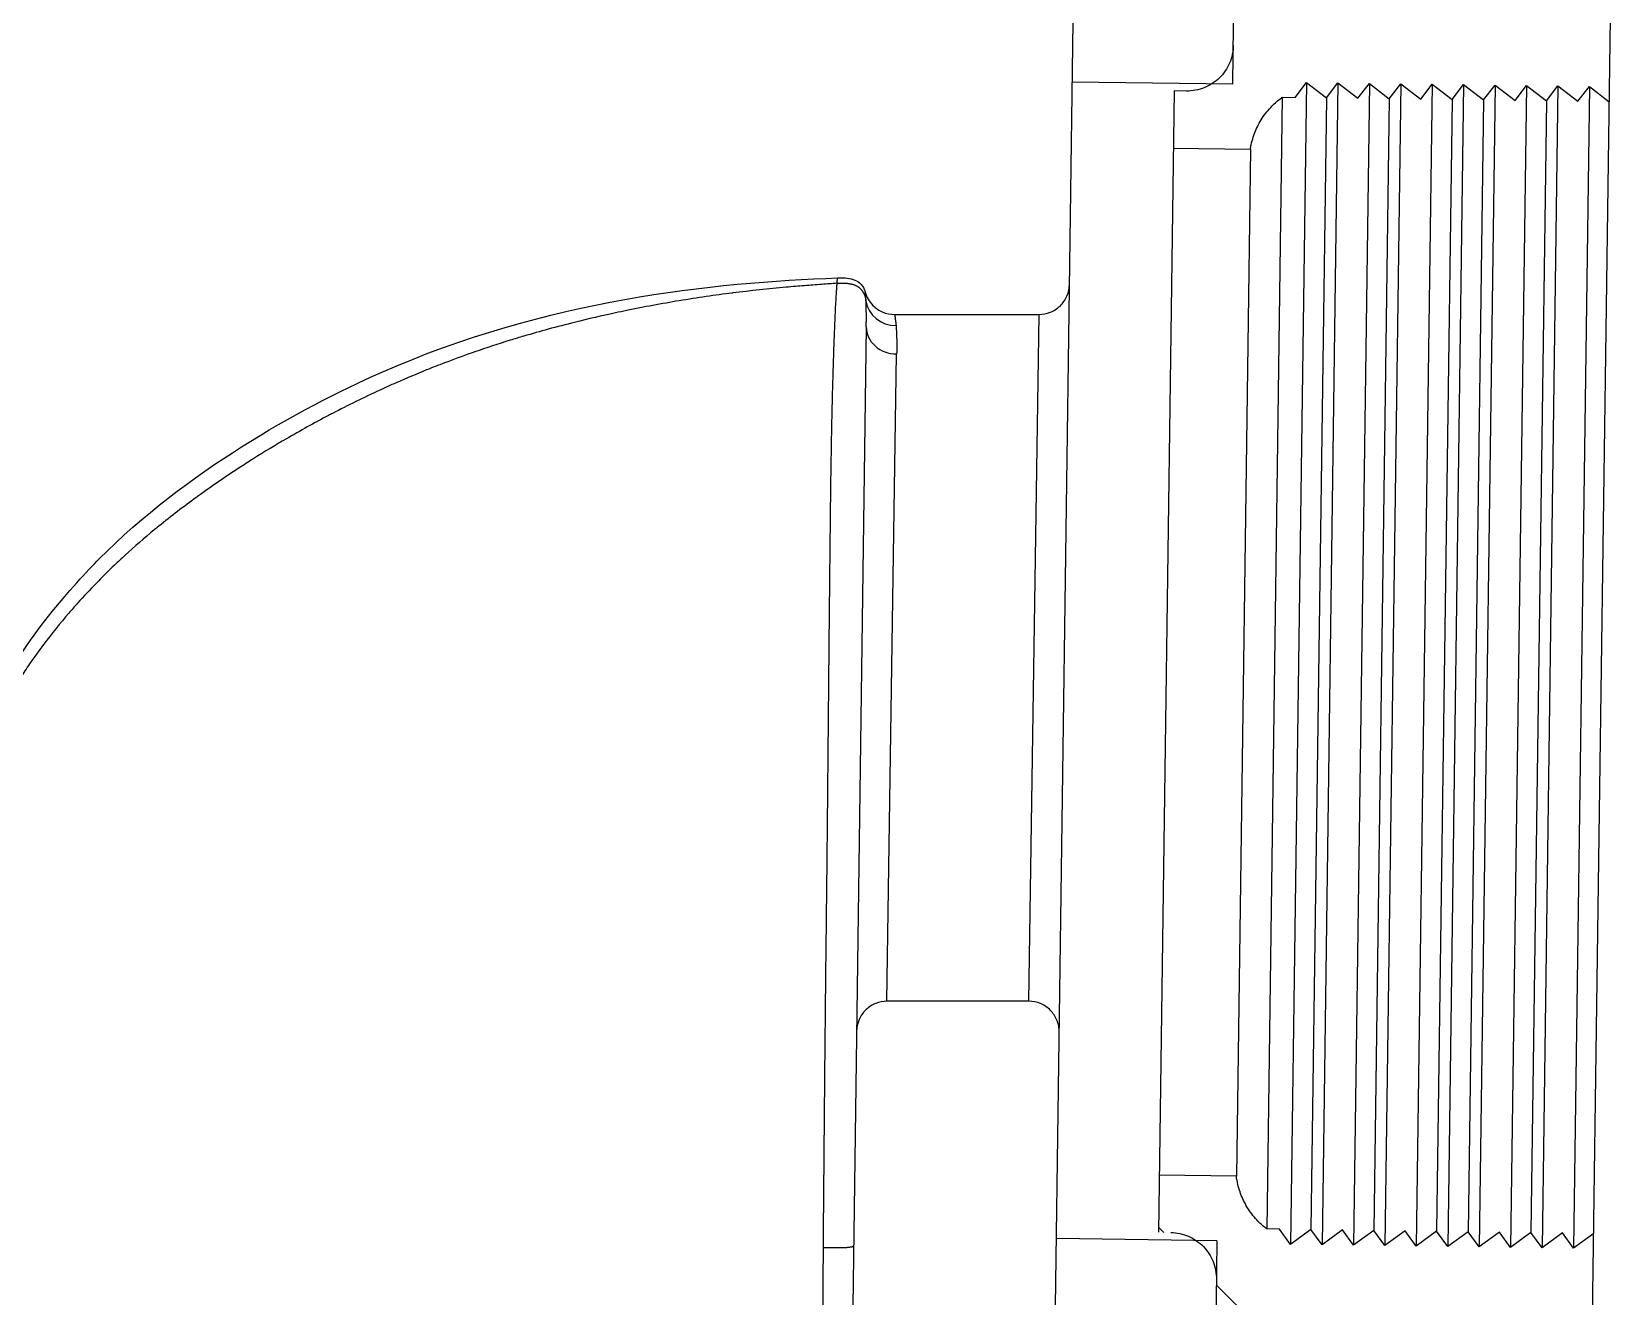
# Model space of a CAD drawing. Header units: inches. Extents: x 0.1 to 2.19, y 0.14 to 1.19.
# Drawn here: x 1.502 to 1.5799, y 0.5533 to 0.6157 of the extents above; entities that cross this region are included whole.
import ezdxf

# ---------------------------------------------------------------- set-up
doc = ezdxf.new("R2010")
doc.units = ezdxf.units.IN
doc.header["$MEASUREMENT"] = 0

# ---------------------------------------------------------------- blocks, each defined once
blk = doc.blocks.new('bn30-3')
h = blk.add_hatch()
h.set_pattern_fill('ANSI31', color=256, scale=0.254, angle=90.00021, style=0)
h.set_pattern_definition([(135.0002, (-1.05999, 2.2763), (-0.02245056, -0.02245072), [])])
edge = h.paths.add_edge_path()
edge.add_line((1.362807, 2.589039), (1.36379, 2.58828))
edge.add_line((1.36379, 2.58828), (1.364358, 2.589018))
edge.add_line((1.364358, 2.589018), (1.365341, 2.588259))
edge.add_line((1.365341, 2.588259), (1.365909, 2.588997))
edge.add_line((1.365909, 2.588997), (1.366892, 2.588238))
edge.add_line((1.366892, 2.588238), (1.36746, 2.588975))
edge.add_line((1.36746, 2.588975), (1.368443, 2.588217))
edge.add_line((1.368443, 2.588217), (1.369011, 2.588954))
edge.add_line((1.369011, 2.588954), (1.369994, 2.588195))
edge.add_line((1.369994, 2.588195), (1.370562, 2.588933))
edge.add_line((1.370562, 2.588933), (1.371545, 2.588174))
edge.add_line((1.371545, 2.588174), (1.372113, 2.588912))
edge.add_line((1.372113, 2.588912), (1.373096, 2.588153))
edge.add_line((1.373096, 2.588153), (1.373664, 2.58889))
edge.add_line((1.373664, 2.58889), (1.374647, 2.588132))
edge.add_line((1.374647, 2.588132), (1.374704, 2.592276))
edge.add_line((1.374704, 2.592276), (1.360721, 2.592468))
edge.add_spline(control_points=[(1.360721, 2.592468), (1.36065, 2.592469), (1.360568, 2.592486), (1.360439, 2.592542), (1.360369, 2.59259), (1.360271, 2.592691), (1.360225, 2.592762), (1.360173, 2.592892), (1.360158, 2.592975), (1.360159, 2.593046)], knot_values=[0.168889, 0.168889, 0.168889, 0.168889, 0.189989, 0.189989, 0.211099, 0.211099, 0.232211, 0.232211, 0.253334, 0.253334, 0.253334, 0.253334], degree=3, periodic=0)
edge.add_line((1.360159, 2.593046), (1.360226, 2.597978))
edge.add_line((1.360226, 2.597978), (1.358473, 2.599782))
edge.add_line((1.358473, 2.599782), (1.356213, 2.599813))
edge.add_line((1.356213, 2.599813), (1.356173, 2.596954))
edge.add_line((1.356173, 2.596954), (1.35609, 2.590907))
edge.add_spline(control_points=[(1.35609, 2.590907), (1.356087, 2.590626), (1.356016, 2.590296), (1.355794, 2.589779), (1.355603, 2.589501), (1.3553, 2.589205), (1.355177, 2.58911), (1.355047, 2.589026)], knot_values=[0.337354, 0.337354, 0.337354, 0.337354, 0.421772, 0.421772, 0.506149, 0.506149, 0.548718, 0.548718, 0.548718, 0.548718], degree=3, periodic=0)
edge.add_spline(control_points=[(1.355047, 2.589026), (1.35492, 2.588943), (1.354785, 2.588872), (1.354395, 2.588717), (1.354063, 2.588655), (1.353783, 2.588659)], knot_values=[0.548718, 0.548718, 0.548718, 0.548718, 0.590467, 0.590467, 0.674732, 0.674732, 0.674732, 0.674732], degree=3, periodic=0)
edge.add_line((1.353783, 2.588659), (1.353164, 2.588668))
edge.add_line((1.353164, 2.588668), (1.353125, 2.585845))
edge.add_line((1.353125, 2.585845), (1.356935, 2.585792))
edge.add_spline(control_points=[(1.356935, 2.585792), (1.356946, 2.585864), (1.356959, 2.585936), (1.357029, 2.586263), (1.35711, 2.586513), (1.357299, 2.586952), (1.357424, 2.587183), (1.35772, 2.587613), (1.357891, 2.587812), (1.358194, 2.588108), (1.358346, 2.588236), (1.358509, 2.588353)], knot_values=[1.774094, 1.774094, 1.774094, 1.774094, 1.794192, 1.794192, 1.866039, 1.866039, 1.937818, 1.937818, 2.009597, 2.009597, 2.064968, 2.064968, 2.064968, 2.064968], degree=3, periodic=0)
edge.add_line((1.358509, 2.588353), (1.359137, 2.588344))
edge.add_line((1.359137, 2.588344), (1.359705, 2.589082))
edge.add_line((1.359705, 2.589082), (1.360688, 2.588323))
edge.add_line((1.360688, 2.588323), (1.361256, 2.589061))
edge.add_line((1.361256, 2.589061), (1.362239, 2.588302))
edge.add_line((1.362239, 2.588302), (1.362807, 2.589039))
edge = h.paths.add_edge_path()
edge.add_line((1.363025, 2.532451), (1.362021, 2.531719))
edge.add_line((1.362021, 2.531719), (1.361474, 2.532472))
edge.add_line((1.361474, 2.532472), (1.36047, 2.53174))
edge.add_line((1.36047, 2.53174), (1.359922, 2.532493))
edge.add_line((1.359922, 2.532493), (1.358919, 2.531761))
edge.add_line((1.358919, 2.531761), (1.358371, 2.532514))
edge.add_line((1.358371, 2.532514), (1.357743, 2.532523))
edge.add_spline(control_points=[(1.357743, 2.532523), (1.357584, 2.532644), (1.357436, 2.532776), (1.35714, 2.53308), (1.356975, 2.533284), (1.356692, 2.533722), (1.356573, 2.533956), (1.356396, 2.534401), (1.356321, 2.534653), (1.356261, 2.534981), (1.356249, 2.535053), (1.35624, 2.535125)], knot_values=[0.23141, 0.23141, 0.23141, 0.23141, 0.286782, 0.286782, 0.358561, 0.358561, 0.43034, 0.43034, 0.502186, 0.502186, 0.522284, 0.522284, 0.522284, 0.522284], degree=3, periodic=0)
edge.add_line((1.35624, 2.535125), (1.352431, 2.535178))
edge.add_line((1.352431, 2.535178), (1.352392, 2.532355))
edge.add_line((1.352392, 2.532355), (1.353011, 2.532346))
edge.add_spline(control_points=[(1.353011, 2.532346), (1.353292, 2.532342), (1.353621, 2.532272), (1.354007, 2.532106), (1.35414, 2.532031), (1.354265, 2.531945)], knot_values=[0.674732, 0.674732, 0.674732, 0.674732, 0.758996, 0.758996, 0.800745, 0.800745, 0.800745, 0.800745], degree=3, periodic=0)
edge.add_spline(control_points=[(1.354265, 2.531945), (1.354392, 2.531858), (1.354512, 2.531759), (1.354807, 2.531455), (1.354991, 2.531172), (1.355199, 2.530649), (1.35526, 2.530317), (1.355256, 2.530036)], knot_values=[0.800745, 0.800745, 0.800745, 0.800745, 0.843314, 0.843314, 0.927691, 0.927691, 1.012109, 1.012109, 1.012109, 1.012109], degree=3, periodic=0)
edge.add_line((1.355256, 2.530036), (1.355173, 2.523989))
edge.add_line((1.355173, 2.523989), (1.355134, 2.52113))
edge.add_line((1.355134, 2.52113), (1.357394, 2.521099))
edge.add_line((1.357394, 2.521099), (1.359197, 2.522854))
edge.add_line((1.359197, 2.522854), (1.359264, 2.527786))
edge.add_spline(control_points=[(1.359264, 2.527786), (1.359265, 2.527857), (1.359283, 2.527939), (1.359338, 2.528069), (1.359386, 2.528138), (1.359487, 2.528237), (1.359558, 2.528283), (1.359689, 2.528335), (1.359772, 2.52835), (1.359842, 2.528349)], knot_values=[0.084444, 0.084444, 0.084444, 0.084444, 0.105566, 0.105566, 0.126678, 0.126678, 0.147789, 0.147789, 0.168889, 0.168889, 0.168889, 0.168889], degree=3, periodic=0)
edge.add_line((1.359842, 2.528349), (1.373825, 2.528157))
edge.add_line((1.373825, 2.528157), (1.373882, 2.532302))
edge.add_line((1.373882, 2.532302), (1.372878, 2.53157))
edge.add_line((1.372878, 2.53157), (1.372331, 2.532323))
edge.add_line((1.372331, 2.532323), (1.371327, 2.531591))
edge.add_line((1.371327, 2.531591), (1.37078, 2.532344))
edge.add_line((1.37078, 2.532344), (1.369776, 2.531613))
edge.add_line((1.369776, 2.531613), (1.369229, 2.532365))
edge.add_line((1.369229, 2.532365), (1.368225, 2.531634))
edge.add_line((1.368225, 2.531634), (1.367678, 2.532387))
edge.add_line((1.367678, 2.532387), (1.366674, 2.531655))
edge.add_line((1.366674, 2.531655), (1.366127, 2.532408))
edge.add_line((1.366127, 2.532408), (1.365123, 2.531676))
edge.add_line((1.365123, 2.531676), (1.364576, 2.532429))
edge.add_line((1.364576, 2.532429), (1.363572, 2.531698))
edge.add_line((1.363572, 2.531698), (1.363025, 2.532451))
h = blk.add_hatch()
h.set_pattern_fill('ANSI31', color=256, scale=0.254, angle=-14.99998, style=0)
h.set_pattern_definition([(30, (-1.05999, 2.2763), (-0.015875, 0.0274963), [])])
h.paths.add_polyline_path([(1.348249, 2.597062), (1.34814, 2.589118), (1.355049, 2.589023), (1.356064, 2.589009), (1.35609, 2.590907), (1.356173, 2.596954)])
h.paths.add_polyline_path([(1.347358, 2.532042), (1.347249, 2.524098), (1.355173, 2.523989), (1.355256, 2.530036), (1.355282, 2.531934), (1.354266, 2.531947)])
for p, q in [((1.346712, 2.484914), (1.34866, 2.626997)), ((1.356064, 2.589009), (1.356213, 2.599813)), ((1.373825, 2.528157), (1.374704, 2.592276)), ((1.34814, 2.589118), (1.356064, 2.589009)), ((1.359705, 2.589082), (1.358919, 2.531761)), ((1.359137, 2.588344), (1.359705, 2.589082)), ((1.359705, 2.589082), (1.360688, 2.588323)), ((1.361256, 2.589061), (1.36047, 2.53174)), ((1.360688, 2.588323), (1.361256, 2.589061)), ((1.361256, 2.589061), (1.362239, 2.588302)), ((1.362807, 2.589039), (1.362021, 2.531719)), ((1.362239, 2.588302), (1.362807, 2.589039)), ((1.362807, 2.589039), (1.36379, 2.58828)), ((1.364358, 2.589018), (1.363572, 2.531698)), ((1.36379, 2.58828), (1.364358, 2.589018)), ((1.364358, 2.589018), (1.365341, 2.588259)), ((1.365909, 2.588997), (1.365123, 2.531676)), ((1.365341, 2.588259), (1.365909, 2.588997)), ((1.365909, 2.588997), (1.366892, 2.588238)), ((1.36746, 2.588975), (1.366674, 2.531655)), ((1.366892, 2.588238), (1.36746, 2.588975)), ((1.36746, 2.588975), (1.368443, 2.588217)), ((1.369011, 2.588954), (1.368225, 2.531634)), ((1.368443, 2.588217), (1.369011, 2.588954)), ((1.369011, 2.588954), (1.369994, 2.588195)), ((1.370562, 2.588933), (1.369776, 2.531613)), ((1.369994, 2.588195), (1.370562, 2.588933)), ((1.370562, 2.588933), (1.371545, 2.588174)), ((1.372113, 2.588912), (1.371327, 2.531591)), ((1.371545, 2.588174), (1.372113, 2.588912)), ((1.372113, 2.588912), (1.373096, 2.588153)), ((1.373664, 2.58889), (1.372878, 2.53157)), ((1.373096, 2.588153), (1.373664, 2.58889)), ((1.373664, 2.58889), (1.374647, 2.588132)), ((1.353164, 2.588668), (1.352392, 2.532355)), ((1.353783, 2.588659), (1.353164, 2.588668)), ((1.358509, 2.588353), (1.357743, 2.532523)), ((1.358509, 2.588353), (1.359137, 2.588344)), ((1.360688, 2.588323), (1.359922, 2.532493)), ((1.36379, 2.58828), (1.363025, 2.532451)), ((1.366892, 2.588238), (1.366127, 2.532408)), ((1.368443, 2.588217), (1.367678, 2.532387)), ((1.371545, 2.588174), (1.37078, 2.532344)), ((1.353125, 2.585845), (1.356935, 2.585792)), ((1.356935, 2.585792), (1.35624, 2.535125)), ((1.339368, 2.577639), (1.346503, 2.577639)), ((1.345998, 2.543754), (1.346503, 2.577639)), ((1.337974, 2.577022), (1.336879, 2.497199)), ((1.338997, 2.543754), (1.339474, 2.575686)), ((1.345998, 2.543754), (1.338997, 2.543754)), ((1.35624, 2.535125), (1.352431, 2.535178)), ((1.355282, 2.531934), (1.347358, 2.532042)), ((1.355282, 2.531934), (1.355134, 2.52113)), ((1.358371, 2.532514), (1.357743, 2.532523)), ((1.358919, 2.531761), (1.358371, 2.532514)), ((1.359922, 2.532493), (1.358919, 2.531761)), ((1.36047, 2.53174), (1.359922, 2.532493)), ((1.361474, 2.532472), (1.36047, 2.53174)), ((1.362021, 2.531719), (1.361474, 2.532472)), ((1.363025, 2.532451), (1.362021, 2.531719)), ((1.363572, 2.531698), (1.363025, 2.532451)), ((1.364576, 2.532429), (1.363572, 2.531698)), ((1.365123, 2.531676), (1.364576, 2.532429)), ((1.366127, 2.532408), (1.365123, 2.531676)), ((1.366674, 2.531655), (1.366127, 2.532408)), ((1.367678, 2.532387), (1.366674, 2.531655)), ((1.368225, 2.531634), (1.367678, 2.532387)), ((1.369229, 2.532365), (1.368225, 2.531634)), ((1.369776, 2.531613), (1.369229, 2.532365)), ((1.37078, 2.532344), (1.369776, 2.531613)), ((1.371327, 2.531591), (1.37078, 2.532344)), ((1.372331, 2.532323), (1.371327, 2.531591)), ((1.372878, 2.53157), (1.372331, 2.532323)), ((1.373882, 2.532302), (1.372878, 2.53157))]:
    blk.add_line(p, q)
for centre, major_axis, ratio, start_param, end_param in [((1.339443, 2.578532), (-0.001496, -0.000112), 0.963883, 0.080365, 1.49848), ((1.339474, 2.577009), (-0.0015, 0.000021), 0.881738, 0.000415, 1.582882)]:
    blk.add_ellipse(centre, major_axis=major_axis, ratio=ratio, start_param=start_param, end_param=end_param)
for points, degree, knots in [([(1.33476, 2.676659), (1.332187, 2.666051), (1.328348, 2.654514), (1.317683, 2.63238), (1.311255, 2.620951), (1.292796, 2.597083), (1.283336, 2.588766), (1.26794, 2.577552), (1.258572, 2.57288), (1.246278, 2.570004), (1.245653, 2.569865), (1.24503, 2.569733)], 3, [-9.715159, -9.715159, -9.715159, -9.715159, -7.62441, -7.62441, -6.082251, -6.082251, -4.357975, -4.357975, -2.245845, -2.245845, -2.13291, -2.13291, -2.13291, -2.13291]), ([(1.35609, 2.590907), (1.356087, 2.590626), (1.356016, 2.590296), (1.355794, 2.589779), (1.355603, 2.589501), (1.3552, 2.589108), (1.354917, 2.588925), (1.354395, 2.588717), (1.354063, 2.588655), (1.353783, 2.588659)], 3, [0.3373544, 0.3373544, 0.3373544, 0.3373544, 0.4217721, 0.4217721, 0.5061489, 0.5061489, 0.5904668, 0.5904668, 0.6747316, 0.6747316, 0.6747316, 0.6747316]), ([(1.356935, 2.585792), (1.356946, 2.585864), (1.356959, 2.585936), (1.357029, 2.586263), (1.35711, 2.586513), (1.357299, 2.586952), (1.357424, 2.587183), (1.35772, 2.587613), (1.357891, 2.587812), (1.358194, 2.588108), (1.358346, 2.588236), (1.358509, 2.588353)], 3, [1.7740945, 1.7740945, 1.7740945, 1.7740945, 1.7941922, 1.7941922, 1.8660386, 1.8660386, 1.9378176, 1.9378176, 2.0095965, 2.0095965, 2.0649682, 2.0649682, 2.0649682, 2.0649682]), ([(1.292693, 2.544368), (1.292888, 2.546604), (1.293169, 2.550524), (1.293695, 2.555061), (1.293991, 2.55663), (1.296356, 2.561539), (1.298915, 2.56438), (1.304392, 2.569866), (1.309935, 2.572971), (1.322225, 2.578381), (1.330414, 2.579218), (1.336558, 2.579439)], 3, [-3.401034, -3.401034, -3.401034, -3.401034, -3.217792, -3.217792, -3.028209, -3.028209, -2.76821, -2.76821, -1.844366, -1.844366, -0.000246, -0.000246, -0.000246, -0.000246]), ([(1.336535, 2.579173), (1.336543, 2.579275), (1.336549, 2.579344), (1.336553, 2.579386), (1.336553, 2.579391), (1.336554, 2.579396), (1.336554, 2.579401), (1.336556, 2.579418), (1.336557, 2.579431), (1.336558, 2.579439)], 3, [0, 0, 0, 0, 0.2218612, 0.2218612, 0.2218612, 0.25, 0.25, 0.25, 0.3577792, 0.3577792, 0.3577792, 0.3577792]), ([(1.336558, 2.57944), (1.336773, 2.579448), (1.337064, 2.579458), (1.337437, 2.57933), (1.337535, 2.579281), (1.337693, 2.579155), (1.337767, 2.579075), (1.337872, 2.578884), (1.337902, 2.578804), (1.337924, 2.578729)], 3, [-0.177712, -0.177712, -0.177712, -0.177712, -0.0943416, -0.0943416, -0.0626083, -0.0626083, -0.0353777, -0.0353777, -0.0169217, -0.0169217, -0.0169217, -0.0169217]), ([(1.336535, 2.579173), (1.336278, 2.579156), (1.33602, 2.579139), (1.335762, 2.57912), (1.335483, 2.5791), (1.335204, 2.579079), (1.334925, 2.579057), (1.334627, 2.579033), (1.334329, 2.579007), (1.334032, 2.57898), (1.334026, 2.57898), (1.33402, 2.578979), (1.334014, 2.578979), (1.333136, 2.578899), (1.332258, 2.578806), (1.331383, 2.578696), (1.331374, 2.578695), (1.331365, 2.578694), (1.331356, 2.578693), (1.330929, 2.578639), (1.330503, 2.578581), (1.330077, 2.578519), (1.329631, 2.578455), (1.329186, 2.578386), (1.328742, 2.578312), (1.327874, 2.578169), (1.327008, 2.578008), (1.326146, 2.57783), (1.325962, 2.577792), (1.325777, 2.577753), (1.325593, 2.577714), (1.32492, 2.577569), (1.324249, 2.577414), (1.32358, 2.577248), (1.323146, 2.57714), (1.322713, 2.577027), (1.322281, 2.57691), (1.321879, 2.5768), (1.321477, 2.576686), (1.321077, 2.576568), (1.32085, 2.576501), (1.320624, 2.576433), (1.320398, 2.576363), (1.319811, 2.576182), (1.319227, 2.57599), (1.318647, 2.575789), (1.318591, 2.575769), (1.318535, 2.57575), (1.318479, 2.57573), (1.318034, 2.575574), (1.317591, 2.575411), (1.317151, 2.575243), (1.316855, 2.57513), (1.316561, 2.575015), (1.316268, 2.574897), (1.315767, 2.574695), (1.31527, 2.574485), (1.314775, 2.574268), (1.314494, 2.574144), (1.314214, 2.574018), (1.313936, 2.57389), (1.313159, 2.573531), (1.312392, 2.573154), (1.311633, 2.572758), (1.311565, 2.572723), (1.311497, 2.572687), (1.311429, 2.572652), (1.310728, 2.572283), (1.310035, 2.571898), (1.30935, 2.5715), (1.308811, 2.571186), (1.308277, 2.570863), (1.307749, 2.570532), (1.307534, 2.570396), (1.30732, 2.570259), (1.307106, 2.570121), (1.306429, 2.569681), (1.305762, 2.569226), (1.305106, 2.568755), (1.305046, 2.568711), (1.304985, 2.568668), (1.304925, 2.568624), (1.304288, 2.568161), (1.303663, 2.567684), (1.303052, 2.567188), (1.302979, 2.567128), (1.302906, 2.567069), (1.302834, 2.567009), (1.302341, 2.566604), (1.301859, 2.566186), (1.301388, 2.565756), (1.301213, 2.565597), (1.301041, 2.565436), (1.30087, 2.565273), (1.30056, 2.564979), (1.300256, 2.564678), (1.299959, 2.564372), (1.299649, 2.564052), (1.299346, 2.563727), (1.299049, 2.563396), (1.298903, 2.563232), (1.298758, 2.563067), (1.298615, 2.562901), (1.298187, 2.562402), (1.297773, 2.561891), (1.297377, 2.561366), (1.297373, 2.561361), (1.297369, 2.561356), (1.297365, 2.561351), (1.297129, 2.561038), (1.296898, 2.56072), (1.296676, 2.560396), (1.296522, 2.560173), (1.296372, 2.559948), (1.296225, 2.559719), (1.296149, 2.5596), (1.296074, 2.559481), (1.296, 2.55936), (1.29571, 2.558888), (1.295439, 2.558406), (1.295192, 2.557911), (1.295124, 2.557774), (1.295058, 2.557636), (1.294994, 2.557498), (1.294793, 2.557063), (1.29461, 2.556617), (1.294448, 2.556165), (1.294399, 2.556027), (1.294351, 2.555887), (1.294305, 2.555747), (1.294248, 2.555571), (1.294194, 2.555396), (1.294144, 2.555218), (1.294136, 2.555192), (1.294129, 2.555166), (1.294122, 2.55514), (1.294076, 2.554975), (1.294033, 2.554809), (1.293993, 2.554642), (1.293962, 2.554512), (1.293933, 2.554382), (1.293906, 2.554251), (1.293892, 2.554186), (1.293879, 2.554121), (1.293866, 2.554055), (1.293816, 2.553803), (1.293772, 2.55355), (1.293732, 2.553297), (1.293679, 2.552961), (1.293633, 2.552623), (1.293591, 2.552285), (1.293578, 2.552183), (1.293566, 2.55208), (1.293554, 2.551977), (1.293496, 2.551484), (1.293446, 2.55099), (1.2934, 2.550496), (1.293368, 2.55015), (1.293337, 2.549804), (1.293308, 2.549457), (1.293275, 2.549079), (1.293244, 2.5487), (1.293214, 2.548321), (1.293173, 2.547816), (1.293133, 2.547311), (1.293094, 2.546806), (1.293081, 2.546636), (1.293068, 2.546466), (1.293054, 2.546296), (1.293004, 2.545648), (1.292954, 2.544999), (1.292902, 2.544351)], 3, [0.0259536, 0.0259536, 0.0259536, 0.0259536, 0.0380806, 0.0380806, 0.0380806, 0.0512277, 0.0512277, 0.0512277, 0.0652526, 0.0652526, 0.0652526, 0.0655268, 0.0655268, 0.0655268, 0.106952, 0.106952, 0.106952, 0.1073668, 0.1073668, 0.1073668, 0.127575, 0.127575, 0.127575, 0.1487317, 0.1487317, 0.1487317, 0.1900306, 0.1900306, 0.1900306, 0.1988671, 0.1988671, 0.1988671, 0.2311956, 0.2311956, 0.2311956, 0.2522084, 0.2522084, 0.2522084, 0.2717922, 0.2717922, 0.2717922, 0.2828965, 0.2828965, 0.2828965, 0.3117366, 0.3117366, 0.3117366, 0.3145297, 0.3145297, 0.3145297, 0.3366441, 0.3366441, 0.3366441, 0.3514891, 0.3514891, 0.3514891, 0.3768411, 0.3768411, 0.3768411, 0.3912503, 0.3912503, 0.3912503, 0.4313992, 0.4313992, 0.4313992, 0.4349959, 0.4349959, 0.4349959, 0.472191, 0.472191, 0.472191, 0.5014625, 0.5014625, 0.5014625, 0.5134026, 0.5134026, 0.5134026, 0.5513053, 0.5513053, 0.5513053, 0.5548053, 0.5548053, 0.5548053, 0.5917456, 0.5917456, 0.5917456, 0.5961577, 0.5961577, 0.5961577, 0.6260992, 0.6260992, 0.6260992, 0.63718, 0.63718, 0.63718, 0.6572424, 0.6572424, 0.6572424, 0.6781324, 0.6781324, 0.6781324, 0.6884132, 0.6884132, 0.6884132, 0.7192824, 0.7192824, 0.7192824, 0.7195715, 0.7195715, 0.7195715, 0.7380084, 0.7380084, 0.7380084, 0.7507355, 0.7507355, 0.7507355, 0.7573638, 0.7573638, 0.7573638, 0.7833304, 0.7833304, 0.7833304, 0.790509, 0.790509, 0.790509, 0.8130277, 0.8130277, 0.8130277, 0.8199354, 0.8199354, 0.8199354, 0.8286019, 0.8286019, 0.8286019, 0.8298668, 0.8298668, 0.8298668, 0.8379158, 0.8379158, 0.8379158, 0.8441876, 0.8441876, 0.8441876, 0.8473189, 0.8473189, 0.8473189, 0.8593679, 0.8593679, 0.8593679, 0.8753504, 0.8753504, 0.8753504, 0.8802128, 0.8802128, 0.8802128, 0.9035105, 0.9035105, 0.9035105, 0.9198284, 0.9198284, 0.9198284, 0.9376731, 0.9376731, 0.9376731, 0.9614714, 0.9614714, 0.9614714, 0.9694717, 0.9694717, 0.9694717, 1, 1, 1, 1]), ([(1.335856, 2.531612), (1.335857, 2.53163), (1.335857, 2.531649), (1.335857, 2.531667), (1.335857, 2.531692), (1.335857, 2.531716), (1.335858, 2.531741), (1.335858, 2.531784), (1.335858, 2.531827), (1.335859, 2.53187), (1.335859, 2.531931), (1.33586, 2.531993), (1.33586, 2.532054), (1.335861, 2.532128), (1.335862, 2.532202), (1.335862, 2.532276), (1.335863, 2.532374), (1.335864, 2.532472), (1.335865, 2.53257), (1.335866, 2.532693), (1.335867, 2.532816), (1.335868, 2.532939), (1.33587, 2.533135), (1.335872, 2.533332), (1.335874, 2.533528), (1.335875, 2.533682), (1.335876, 2.533835), (1.335878, 2.533989), (1.335878, 2.534081), (1.335879, 2.534173), (1.33588, 2.534264), (1.335883, 2.534559), (1.335885, 2.534853), (1.335887, 2.535148), (1.33589, 2.535443), (1.335892, 2.535737), (1.335895, 2.536032), (1.335896, 2.53612), (1.335896, 2.536209), (1.335897, 2.536297), (1.3359, 2.536601), (1.335902, 2.536906), (1.335905, 2.53721), (1.335909, 2.537678), (1.335913, 2.538147), (1.335917, 2.538616), (1.335917, 2.538638), (1.335918, 2.538661), (1.335918, 2.538684), (1.335923, 2.539274), (1.335928, 2.539864), (1.335933, 2.540455), (1.335935, 2.540601), (1.335936, 2.540747), (1.335937, 2.540893), (1.335943, 2.541535), (1.335949, 2.542176), (1.335956, 2.542818), (1.335957, 2.542925), (1.335958, 2.543031), (1.335959, 2.543138), (1.335967, 2.543884), (1.335974, 2.544629), (1.335983, 2.545375), (1.335984, 2.545507), (1.335985, 2.54564), (1.335987, 2.545773), (1.335994, 2.546388), (1.336001, 2.547003), (1.336008, 2.547618), (1.336015, 2.548185), (1.33602, 2.548753), (1.336027, 2.549321), (1.336029, 2.549498), (1.336031, 2.549674), (1.336033, 2.549851), (1.33604, 2.550577), (1.336048, 2.551303), (1.336056, 2.552032), (1.336059, 2.552316), (1.336062, 2.552601), (1.336065, 2.552886), (1.336069, 2.553301), (1.336073, 2.553719), (1.336077, 2.554137), (1.336083, 2.554815), (1.33609, 2.555492), (1.336096, 2.556172), (1.336097, 2.556277), (1.336098, 2.556382), (1.336099, 2.556487), (1.336104, 2.557056), (1.336109, 2.557626), (1.336114, 2.558196), (1.33612, 2.558832), (1.336126, 2.559466), (1.336132, 2.560096), (1.336132, 2.560137), (1.336133, 2.560178), (1.336133, 2.560219), (1.33614, 2.560897), (1.336147, 2.56157), (1.336153, 2.562239), (1.336157, 2.562706), (1.336162, 2.563171), (1.336166, 2.563634), (1.336168, 2.56385), (1.33617, 2.564065), (1.336173, 2.56428), (1.336176, 2.564604), (1.336179, 2.564928), (1.336183, 2.56525), (1.336186, 2.565612), (1.33619, 2.565971), (1.336194, 2.566327), (1.336197, 2.566574), (1.3362, 2.566819), (1.336202, 2.567063), (1.336207, 2.567479), (1.336211, 2.567888), (1.336216, 2.568292), (1.336222, 2.568791), (1.336229, 2.569282), (1.336235, 2.569758), (1.336237, 2.569885), (1.336239, 2.570012), (1.336241, 2.570137), (1.336249, 2.57069), (1.336258, 2.571224), (1.336267, 2.571743), (1.336268, 2.571765), (1.336268, 2.571787), (1.336268, 2.571809), (1.336278, 2.572321), (1.336289, 2.572815), (1.3363, 2.57328), (1.336302, 2.573371), (1.336304, 2.57346), (1.336306, 2.573549), (1.336316, 2.573921), (1.336326, 2.574269), (1.336336, 2.574602), (1.336345, 2.574896), (1.336354, 2.575177), (1.336363, 2.575444), (1.336367, 2.57557), (1.336371, 2.575693), (1.336374, 2.575813), (1.336387, 2.576218), (1.336401, 2.576585), (1.336415, 2.576922), (1.33642, 2.577025), (1.336424, 2.577125), (1.336428, 2.57722), (1.33644, 2.577504), (1.336452, 2.577759), (1.336463, 2.577982), (1.336472, 2.57815), (1.336479, 2.578302), (1.336487, 2.578439), (1.336495, 2.578579), (1.336505, 2.578708), (1.336512, 2.57882), (1.336515, 2.578857), (1.336517, 2.578893), (1.336519, 2.578927), (1.336525, 2.579021), (1.33653, 2.579102), (1.336535, 2.579172)], 3, [0.0000032, 0.0000032, 0.0000032, 0.0000032, 0.0009766, 0.0009766, 0.0009766, 0.0022786, 0.0022786, 0.0022786, 0.0045573, 0.0045573, 0.0045573, 0.0078125, 0.0078125, 0.0078125, 0.0117187, 0.0117187, 0.0117187, 0.0169271, 0.0169271, 0.0169271, 0.0234375, 0.0234375, 0.0234375, 0.0338542, 0.0338542, 0.0338542, 0.0419984, 0.0419984, 0.0419984, 0.046875, 0.046875, 0.046875, 0.0625, 0.0625, 0.0625, 0.078125, 0.078125, 0.078125, 0.0828211, 0.0828211, 0.0828211, 0.0989583, 0.0989583, 0.0989583, 0.1237937, 0.1237937, 0.1237937, 0.125, 0.125, 0.125, 0.15625, 0.15625, 0.15625, 0.1639792, 0.1639792, 0.1639792, 0.1979167, 0.1979167, 0.1979167, 0.2035567, 0.2035567, 0.2035567, 0.2429813, 0.2429813, 0.2429813, 0.25, 0.25, 0.25, 0.282525, 0.282525, 0.282525, 0.3125, 0.3125, 0.3125, 0.3218134, 0.3218134, 0.3218134, 0.3600866, 0.3600866, 0.3600866, 0.375, 0.375, 0.375, 0.3967476, 0.3967476, 0.3967476, 0.4320594, 0.4320594, 0.4320594, 0.4375, 0.4375, 0.4375, 0.4670267, 0.4670267, 0.4670267, 0.5, 0.5, 0.5, 0.502138, 0.502138, 0.502138, 0.5376827, 0.5376827, 0.5376827, 0.5625, 0.5625, 0.5625, 0.5740967, 0.5740967, 0.5740967, 0.5916115, 0.5916115, 0.5916115, 0.611325, 0.611325, 0.611325, 0.625, 0.625, 0.625, 0.6482863, 0.6482863, 0.6482863, 0.6770833, 0.6770833, 0.6770833, 0.6847939, 0.6847939, 0.6847939, 0.71875, 0.71875, 0.71875, 0.7201899, 0.7201899, 0.7201899, 0.7538378, 0.7538378, 0.7538378, 0.7604167, 0.7604167, 0.7604167, 0.7880446, 0.7880446, 0.7880446, 0.8125, 0.8125, 0.8125, 0.8240613, 0.8240613, 0.8240613, 0.8630971, 0.8630971, 0.8630971, 0.875, 0.875, 0.875, 0.9105784, 0.9105784, 0.9105784, 0.9375, 0.9375, 0.9375, 0.9651151, 0.9651151, 0.9651151, 0.9743128, 0.9743128, 0.9743128, 0.9999785, 0.9999785, 0.9999785, 0.9999785]), ([(1.336544, 2.579173), (1.336787, 2.579188), (1.337031, 2.579202), (1.337457, 2.579141), (1.337748, 2.578937), (1.337901, 2.578589), (1.337938, 2.578448), (1.337961, 2.578304)], 5, [0.0033514, 0.0033514, 0.0033514, 0.0033514, 0.0033514, 0.0033514, 0.5, 0.5, 0.7961145, 0.7961145, 0.7961145, 0.7961145, 0.7961145, 0.7961145]), ([(1.337924, 2.578729), (1.337958, 2.578611), (1.338006, 2.578497), (1.338133, 2.578278), (1.338212, 2.578174), (1.338443, 2.577942), (1.338608, 2.57783), (1.338974, 2.577678), (1.33917, 2.577639), (1.339368, 2.577639)], 3, [-0.1945988, -0.1945988, -0.1945988, -0.1945988, -0.1576256, -0.1576256, -0.1186932, -0.1186932, -0.0594071, -0.0594071, -0.0000001, -0.0000001, -0.0000001, -0.0000001]), ([(1.337961, 2.578304), (1.337961, 2.578309), (1.33796, 2.578315), (1.33796, 2.57832), (1.33796, 2.578325), (1.33796, 2.57833), (1.337959, 2.578335), (1.337959, 2.578345), (1.337958, 2.578355), (1.337958, 2.578364), (1.337957, 2.578383), (1.337955, 2.578402), (1.337954, 2.578419), (1.337954, 2.578428), (1.337953, 2.578437), (1.337953, 2.578445), (1.337952, 2.578454), (1.337951, 2.578462), (1.337951, 2.57847), (1.33795, 2.578486), (1.337948, 2.578501), (1.337947, 2.578516), (1.337942, 2.578574), (1.337938, 2.578621), (1.337933, 2.578657), (1.33793, 2.578688), (1.337926, 2.578712), (1.337924, 2.578729)], 3, [-0.00000006, -0.00000006, -0.00000006, -0.00000006, 0.000076782, 0.000076782, 0.000076782, 0.000153625, 0.000153625, 0.000153625, 0.00030731, 0.00030731, 0.00030731, 0.000614651, 0.000614651, 0.000614651, 0.000768584, 0.000768584, 0.000768584, 0.00092205, 0.00092205, 0.00092205, 0.00122942, 0.00122942, 0.00122942, 0.002458899, 0.002458899, 0.002458899, 0.003513789, 0.003513789, 0.003513789, 0.003513789]), ([(1.346503, 2.577639), (1.346692, 2.577639), (1.34688, 2.577675), (1.347235, 2.577816), (1.347398, 2.577921), (1.347683, 2.578193), (1.347799, 2.57836), (1.347958, 2.578727), (1.348001, 2.578924), (1.348003, 2.579123)], 3, [-0.2346868, -0.2346868, -0.2346868, -0.2346868, -0.1779572, -0.1779572, -0.1201134, -0.1201134, -0.0597498, -0.0597498, 0, 0, 0, 0]), ([(1.337974, 2.577027), (1.337974, 2.577028), (1.337974, 2.577029), (1.337974, 2.577032), (1.337974, 2.577039), (1.337974, 2.577056), (1.337975, 2.577091), (1.337975, 2.577119), (1.337976, 2.577175), (1.337976, 2.577211), (1.337977, 2.577263), (1.337977, 2.57728), (1.337977, 2.577314), (1.337977, 2.577331), (1.337978, 2.577381), (1.337978, 2.577413), (1.337978, 2.577476), (1.337978, 2.577537), (1.337978, 2.577595), (1.337977, 2.577681), (1.337977, 2.577735), (1.337976, 2.577839), (1.337975, 2.577889), (1.337973, 2.577984), (1.337971, 2.578029), (1.337969, 2.578093), (1.337969, 2.578114), (1.337967, 2.578155), (1.337966, 2.578195), (1.337964, 2.578242), (1.337962, 2.578274), (1.337962, 2.578289), (1.337961, 2.578296), (1.337961, 2.5783), (1.337961, 2.578302), (1.337961, 2.578304)], 3, [0.000012514, 0.000012514, 0.000012514, 0.000012514, 0.000015899, 0.000015899, 0.000031859, 0.000063778, 0.000127616, 0.000255291, 0.000255291, 0.000510642, 0.000510642, 0.000638318, 0.000638318, 0.000765993, 0.000765993, 0.001021344, 0.001021344, 0.001276695, 0.001532046, 0.001532046, 0.002042748, 0.002042748, 0.00255345, 0.00255345, 0.003064152, 0.003064152, 0.003319503, 0.003319503, 0.003574854, 0.003830205, 0.003957881, 0.004021719, 0.004053637, 0.004053637, 0.004084317, 0.004084317, 0.004084317, 0.004084317]), ([(1.339368, 2.577639), (1.339368, 2.577638), (1.339368, 2.577638), (1.339368, 2.577638), (1.339369, 2.57763), (1.339371, 2.577621), (1.339373, 2.577612), (1.339377, 2.577593), (1.339381, 2.57757), (1.339386, 2.577545), (1.339395, 2.577494), (1.339405, 2.57743), (1.339415, 2.577354), (1.339418, 2.577334), (1.33942, 2.577315), (1.339423, 2.577294), (1.339424, 2.577283), (1.339425, 2.577273), (1.339426, 2.577262), (1.339427, 2.577251), (1.339429, 2.57724), (1.33943, 2.577229), (1.339435, 2.577185), (1.339439, 2.577137), (1.339443, 2.577086)], 3, [0.005943862, 0.005943862, 0.005943862, 0.005943862, 0.005953124, 0.005953124, 0.005953124, 0.006236606, 0.006236606, 0.006236606, 0.006803571, 0.006803571, 0.006803571, 0.007937499, 0.007937499, 0.007937499, 0.008220981, 0.008220981, 0.008220981, 0.008362722, 0.008362722, 0.008362722, 0.008504463, 0.008504463, 0.008504463, 0.009071427, 0.009071427, 0.009071427, 0.009071427]), ([(1.339443, 2.577086), (1.339443, 2.577083), (1.339444, 2.577079), (1.339444, 2.577076), (1.339444, 2.577071), (1.339445, 2.577065), (1.339445, 2.57706), (1.339446, 2.577049), (1.339447, 2.577038), (1.339448, 2.577027), (1.339449, 2.577005), (1.339451, 2.576982), (1.339453, 2.576959), (1.339456, 2.576912), (1.339459, 2.576864), (1.339461, 2.576813), (1.339461, 2.576812), (1.339461, 2.57681), (1.339462, 2.576809), (1.339464, 2.57676), (1.339466, 2.576708), (1.339468, 2.576654), (1.339471, 2.5766), (1.339472, 2.576543), (1.339474, 2.576484), (1.339475, 2.576425), (1.339476, 2.576365), (1.339477, 2.576303), (1.339477, 2.57624), (1.339478, 2.576176), (1.339478, 2.57611), (1.339478, 2.576107), (1.339478, 2.576104), (1.339478, 2.576102), (1.339478, 2.576068), (1.339477, 2.576033), (1.339477, 2.575998), (1.339477, 2.575967), (1.339477, 2.575936), (1.339476, 2.575904), (1.339476, 2.5759), (1.339476, 2.575896), (1.339476, 2.575891), (1.339476, 2.575855), (1.339475, 2.575819), (1.339475, 2.575781), (1.339475, 2.575763), (1.339474, 2.575744), (1.339474, 2.575725), (1.339474, 2.575716), (1.339474, 2.575706), (1.339474, 2.575697), (1.339474, 2.575693), (1.339474, 2.57569), (1.339474, 2.575686)], 3, [0, 0, 0, 0, 0.000036942, 0.000036942, 0.000036942, 0.000096481, 0.000096481, 0.000096481, 0.000215596, 0.000215596, 0.000215596, 0.000453968, 0.000453968, 0.000453968, 0.000931278, 0.000931278, 0.000931278, 0.000943144, 0.000943144, 0.000943144, 0.001409343, 0.001409343, 0.001409343, 0.001886287, 0.001886287, 0.001886287, 0.002357859, 0.002357859, 0.002357859, 0.002829431, 0.002829431, 0.002829431, 0.002848092, 0.002848092, 0.002848092, 0.003088554, 0.003088554, 0.003088554, 0.003301003, 0.003301003, 0.003301003, 0.003329209, 0.003329209, 0.003329209, 0.003570057, 0.003570057, 0.003570057, 0.003690556, 0.003690556, 0.003690556, 0.003750824, 0.003750824, 0.003750824, 0.003772575, 0.003772575, 0.003772575, 0.003772575]), ([(1.335766, 2.495477), (1.333654, 2.494546), (1.33122, 2.493501), (1.325709, 2.491351), (1.323705, 2.490658), (1.319881, 2.489011), (1.318366, 2.488278), (1.31479, 2.486444), (1.312968, 2.485445), (1.310298, 2.484041), (1.3098, 2.483782), (1.308709, 2.483221), (1.308146, 2.482935), (1.30655, 2.482135), (1.305547, 2.481646), (1.303391, 2.480625), (1.302166, 2.480069), (1.298922, 2.478666), (1.297634, 2.478179), (1.29561, 2.477554), (1.29471, 2.477307), (1.292599, 2.476783), (1.291351, 2.47652), (1.287724, 2.475868), (1.285313, 2.475574), (1.280032, 2.475147), (1.274087, 2.474747), (1.261533, 2.476438), (1.258476, 2.477234), (1.254052, 2.47897), (1.251928, 2.480093), (1.2486, 2.482249), (1.247517, 2.482998), (1.24453, 2.485275), (1.242645, 2.486974), (1.23909, 2.490773), (1.237004, 2.493142), (1.233224, 2.498247), (1.232009, 2.500018), (1.227635, 2.506735), (1.22442, 2.51232), (1.218449, 2.522827), (1.214011, 2.530812), (1.204006, 2.547407), (1.200578, 2.552722), (1.196891, 2.557419)], 3, [-35.481522, -35.481522, -35.481522, -35.481522, -33.352275, -33.352275, -31.030532, -31.030532, -29.543072, -29.543072, -27.747484, -27.747484, -27.276666, -27.276666, -26.776753, -26.776753, -25.864363, -25.864363, -24.718055, -24.718055, -22.814046, -22.814046, -21.614299, -21.614299, -19.920378, -19.920378, -16.710308, -16.710308, -12.869336, -12.869336, -10.776074, -10.776074, -9.015784, -9.015784, -8.269011, -8.269011, -6.835363, -6.835363, -5.835609, -5.835609, -5.300654, -5.300654, -3.898559, -3.898559, -1.792759, -1.792759, -0.00126, -0.00126, -0.00126, -0.00126]), ([(1.338997, 2.543754), (1.338808, 2.543754), (1.338621, 2.543719), (1.338266, 2.543578), (1.338102, 2.543473), (1.337817, 2.5432), (1.337701, 2.543034), (1.337542, 2.542666), (1.3375, 2.542469), (1.337497, 2.54227)], 3, [-0.2346868, -0.2346868, -0.2346868, -0.2346868, -0.1779574, -0.1779574, -0.1201135, -0.1201135, -0.0597498, -0.0597498, 0, 0, 0, 0]), ([(1.347498, 2.542229), (1.347499, 2.542328), (1.347491, 2.542427), (1.347453, 2.542628), (1.347423, 2.542729), (1.347309, 2.543005), (1.347202, 2.543168), (1.346926, 2.543449), (1.346758, 2.543562), (1.346391, 2.543715), (1.346195, 2.543754), (1.345998, 2.543754)], 3, [-0.2386413, -0.2386413, -0.2386413, -0.2386413, -0.2089452, -0.2089452, -0.1773457, -0.1773457, -0.1193538, -0.1193538, -0.0592479, -0.0592479, 0, 0, 0, 0]), ([(1.357743, 2.532523), (1.357584, 2.532644), (1.357436, 2.532776), (1.35714, 2.53308), (1.356975, 2.533284), (1.356692, 2.533722), (1.356573, 2.533956), (1.356396, 2.534401), (1.356321, 2.534653), (1.356261, 2.534981), (1.356249, 2.535053), (1.35624, 2.535125)], 3, [0.2314102, 0.2314102, 0.2314102, 0.2314102, 0.2867819, 0.2867819, 0.3585608, 0.3585608, 0.4303398, 0.4303398, 0.5021862, 0.5021862, 0.522284, 0.522284, 0.522284, 0.522284]), ([(1.353011, 2.532346), (1.353292, 2.532342), (1.353621, 2.532272), (1.354137, 2.53205), (1.354415, 2.531858), (1.354807, 2.531455), (1.354991, 2.531172), (1.355199, 2.530649), (1.35526, 2.530317), (1.355256, 2.530036)], 3, [0.6747316, 0.6747316, 0.6747316, 0.6747316, 0.7589964, 0.7589964, 0.8433143, 0.8433143, 0.9276911, 0.9276911, 1.0121088, 1.0121088, 1.0121088, 1.0121088]), ([(1.335744, 2.497304), (1.335746, 2.497424), (1.335752, 2.497709), (1.335765, 2.498285), (1.335782, 2.49918), (1.335799, 2.500472), (1.335819, 2.50226), (1.335843, 2.504679), (1.335865, 2.507917), (1.335873, 2.511914), (1.335861, 2.516602), (1.335848, 2.521205), (1.335844, 2.525375), (1.335848, 2.528744), (1.335855, 2.530762), (1.335857, 2.531612)], 3, [0, 0, 0, 0, 0.015625, 0.0364583, 0.0729167, 0.125, 0.1875, 0.2708333, 0.375, 0.5, 0.625, 0.75, 0.8541667, 0.9375, 0.999997, 0.999997, 0.999997, 0.999997]), ([(1.335857, 2.531612), (1.336106, 2.531606), (1.336353, 2.5316), (1.336901, 2.531597), (1.337236, 2.531618), (1.337352, 2.531663), (1.337352, 2.531685), (1.337352, 2.531706)], 5, [0, 0, 0, 0, 0, 0, 0.5, 0.5, 0.9999429, 0.9999429, 0.9999429, 0.9999429, 0.9999429, 0.9999429])]:
    blk.add_open_spline(points, degree=degree, knots=knots)
for points in [[(1.33621, 2.567792), (1.33621, 2.567792), (1.33621, 2.567792), (1.33621, 2.567792), (1.33621, 2.567792), (1.336211, 2.567792)], [(1.336092, 2.555791), (1.336092, 2.555791), (1.336092, 2.555791), (1.336092, 2.555791), (1.336092, 2.555791), (1.336092, 2.555791)]]:
    blk.add_open_spline(points, degree=5)

msp = doc.modelspace()

# ---------------------------------------------------------------- block references
msp.add_blockref('bn30-3', (0.205239, -1.975857))

doc.saveas('drawing.dxf')
